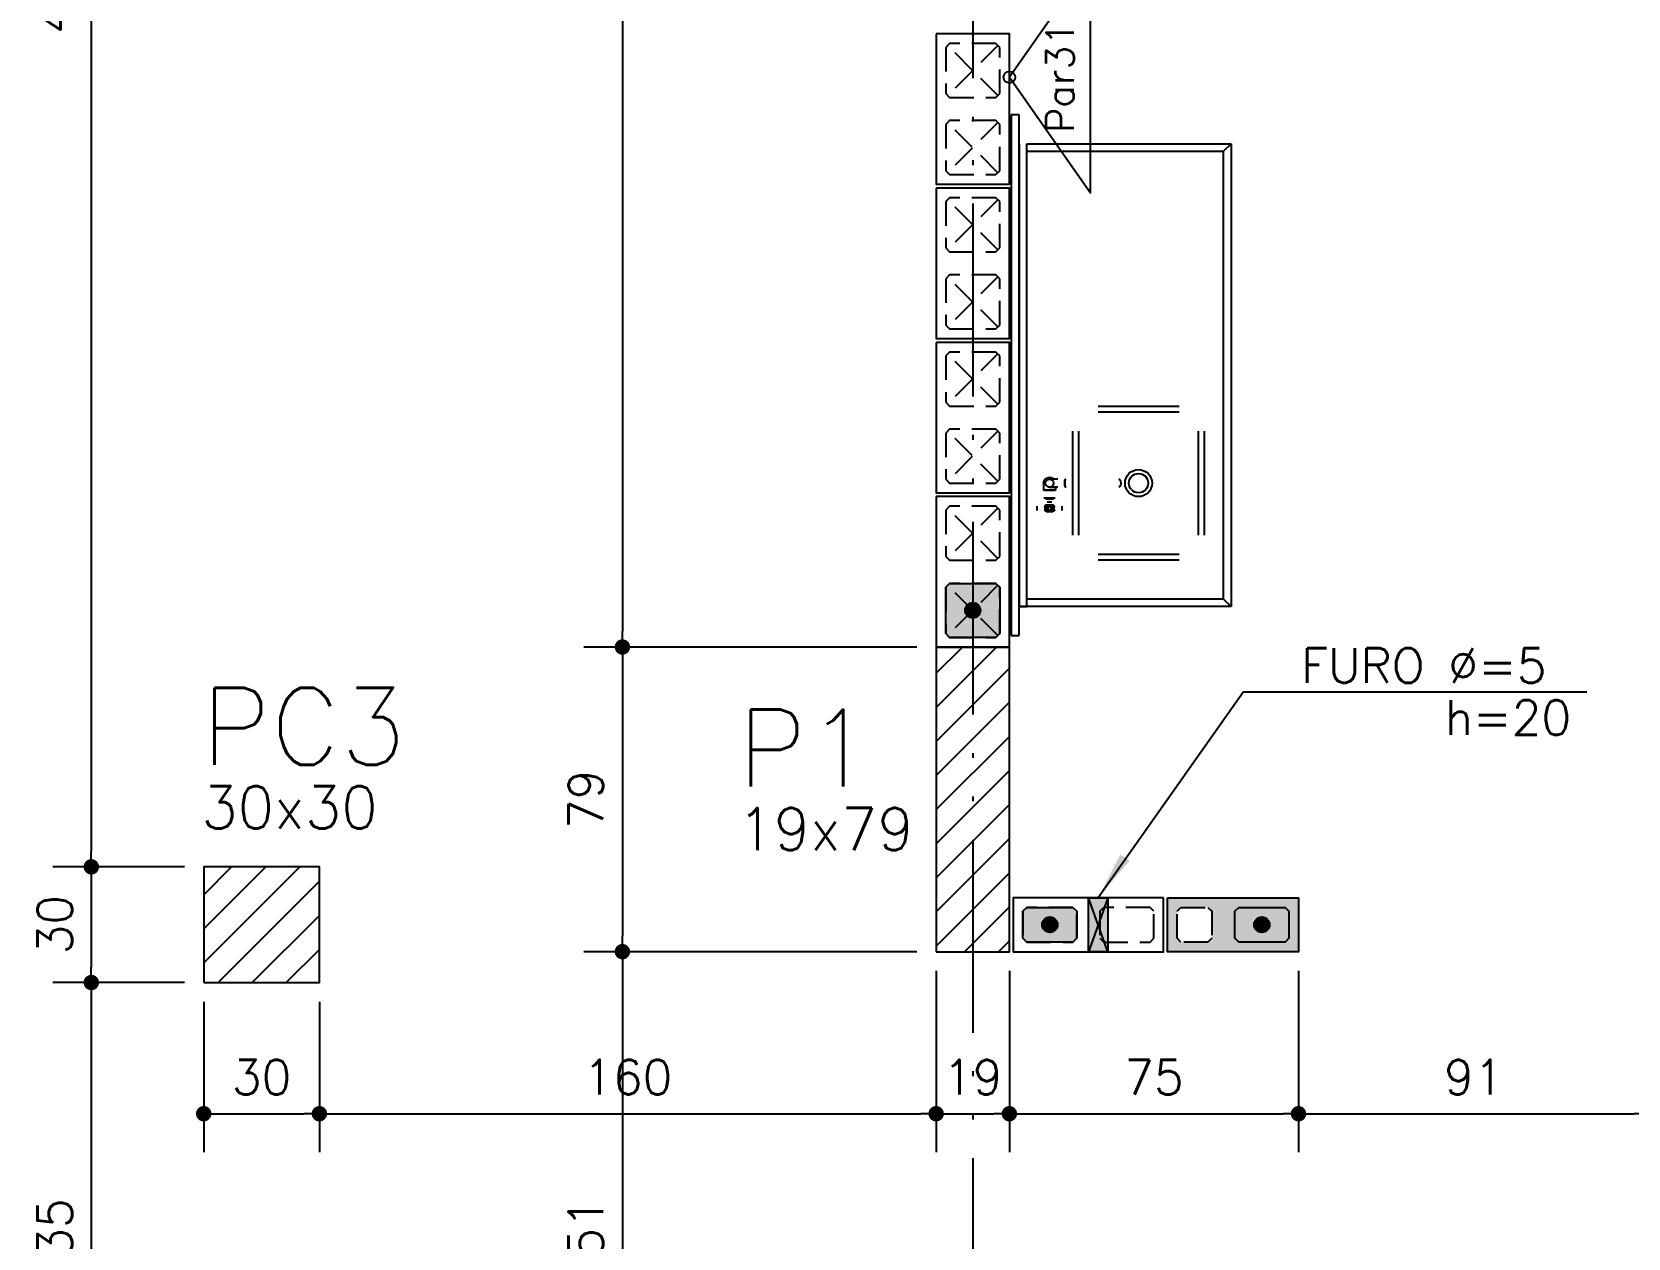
# Model space of a CAD drawing. Extents: x -14651 to 4582, y -13717 to -1290.
# Drawn here: x 620 to 1034, y -12587.9 to -12275.1 of the extents above; entities that cross this region are included whole.
import ezdxf
from ezdxf.enums import TextEntityAlignment as Align

# ---------------------------------------------------------------- set-up
doc = ezdxf.new("R2010")
doc.units = 0
doc.header["$LTSCALE"] = 25
doc.linetypes.add('DASHED2', pattern=[0.375, 0.25, -0.125])
doc.linetypes.add('ESTILO_TQS_0004', pattern=[3.3, 2, -0.4, 0.05, -0.4, 0.05, -0.4])
for name, color, linetype in [('203', 1, 'DASHED2'), ('213', 252, 'Continuous'), ('241', 2, 'Continuous'), ('247', 50, 'Continuous'), ('248', 100, 'Continuous'), ('Arranque', 14, 'Continuous'), ('COTA', 1, 'Continuous'), ('EIXOS', 1, 'ESTILO_TQS_0004'), ('FERRO', 5, 'Continuous'), ('H2', 252, 'Continuous'), ('H5', 1, 'Continuous'), ('Linha_fina', 1, 'Continuous'), ('P-D', 2, 'Continuous'), ('P-N', 5, 'Continuous'), ('Pena_2', 2, 'Continuous'), ('PIL-N', 4, 'Continuous'), ('PROJ', 252, 'Continuous'), ('T1', 2, 'Continuous'), ('VIGA', 3, 'Continuous')]:
    doc.layers.add(name, color=color, linetype=linetype)
doc.styles.add('COTA', font='romans.shx')
doc.styles.get("Standard").update_dxf_attribs({"font": 'romans.shx'})
doc.styles.add('Texto1', font='romans.shx', dxfattribs={"height": 9})
doc.dimstyles.new('forma', dxfattribs={"dimscale": 5, "dimtxt": 1.8, "dimasz": 0.8, "dimexe": 2, "dimexo": 1, "dimgap": 1, "dimtad": 1, "dimdec": 1, "dimzin": 9, "dimtxsty": 'COTA', "dimblk1": 'DOT', "dimblk2": 'DOT', "dimsah": 1, "dimcen": 0, "dimdle": 1, "dimclrd": 256, "dimclre": 256, "dimclrt": 2, "dimadec": 0, "dimazin": 0, "dimtfac": 1, "dimtdec": 0, "dimtmove": 0, "dimatfit": 3, "dimfxl": 1, "dimtolj": 1, "dimtzin": 0, "dimarcsym": 0})
pattern_1 = [(45, (199.517, -12044.5974), (-4.419417, 4.419417), [])]

# ---------------------------------------------------------------- blocks, each defined once
blk = doc.blocks.new('P4020')
blk.add_lwpolyline([(-19.5, -9.5), (19.5, -9.5), (19.5, 9.5), (-19.5, 9.5), (-19.5, -9.5)])
at = {"color": 1, "linetype": 'DASHED2'}
for points in [[(-17, -6), (-16, -7), (-4, -7), (-3, -6), (-3, 6), (-4, 7), (-16, 7), (-17, 6), (-17, -6)], [(3, -6), (4, -7), (16, -7), (17, -6), (17, 6), (16, 7), (4, 7), (3, 6), (3, -6)]]:
    blk.add_lwpolyline(points, dxfattribs=at)
at = {"layer": '203', "color": 253}
for p, q in [((-16.5, 6.5), (-3.5, -6.5)), ((-3.5, 6.5), (-16.5, -6.5)), ((16.5, 6.5), (3.5, -6.5)), ((3.5, 6.5), (16.5, -6.5))]:
    blk.add_line(p, q, dxfattribs=at)
blk = doc.blocks.new('P3515')
at = {"layer": '248'}
h = blk.add_hatch(color=100, dxfattribs=at)
h.paths.add_polyline_path([(17, 7), (-17, 7), (-17, -7), (17, -7)])
h.paths.add_polyline_path([(-5.5, -3.5), (-6.5, -4.5), (-13.5, -4.5), (-14.5, -3.5), (-14.5, 3.5), (-13.5, 4.5), (-6.5, 4.5), (-5.5, 3.5)], flags=16)
h.paths.add_polyline_path([(0.5, 3.5), (1.5, 4.5), (13.5, 4.5), (14.5, 3.5), (14.5, -3.5), (13.5, -4.5), (1.5, -4.5), (0.5, -3.5)], flags=16)
blk.add_lwpolyline([(-17, -7), (17, -7), (17, 7), (-17, 7), (-17, -7)])
at = {"color": 1, "linetype": 'DASHED2'}
for points in [[(-14.5, -3.5), (-13.5, -4.5), (-6.5, -4.5), (-5.5, -3.5), (-5.5, 3.5), (-6.5, 4.5), (-13.5, 4.5), (-14.5, 3.5), (-14.5, -3.5)], [(0.5, -3.5), (1.5, -4.5), (13.5, -4.5), (14.5, -3.5), (14.5, 3.5), (13.5, 4.5), (1.5, 4.5), (0.5, 3.5), (0.5, -3.5)]]:
    blk.add_lwpolyline(points, dxfattribs=at)
blk = doc.blocks.new('P4015', base_point=(5842102.11612, -8124149.02973))
blk.add_lwpolyline([(5842082.61612, -8124156.02973), (5842121.61612, -8124156.02973), (5842121.61612, -8124142.02973), (5842082.61612, -8124142.02973), (5842082.61612, -8124156.02973)])
at = {"color": 1, "linetype": 'DASHED2'}
for points in [[(5842085.11612, -8124152.52973), (5842086.11612, -8124153.52973), (5842098.11612, -8124153.52973), (5842099.11612, -8124152.52973), (5842099.11612, -8124145.52973), (5842098.11612, -8124144.52973), (5842086.11612, -8124144.52973), (5842085.11612, -8124145.52973), (5842085.11612, -8124152.52973)], [(5842105.11612, -8124152.52973), (5842106.11612, -8124153.52973), (5842118.11612, -8124153.52973), (5842119.11612, -8124152.52973), (5842119.11612, -8124145.52973), (5842118.11612, -8124144.52973), (5842106.11612, -8124144.52973), (5842105.11612, -8124145.52973), (5842105.11612, -8124152.52973)]]:
    blk.add_lwpolyline(points, dxfattribs=at)
blk = doc.blocks.new('GR-1409')
at = {"layer": '213'}
h = blk.add_hatch(color=256, dxfattribs=at)
h.paths.add_polyline_path([(-6, 4.5), (-7, 3.5), (-7, -3.5), (-6, -4.5), (6, -4.5), (7, -3.5), (7, 3.5), (6, 4.5)])
h.paths.add_polyline_path([(-2, 0, 1), (2, 0, 1)], flags=16)
at = {"layer": 'Arranque'}
blk.add_hatch(color=256, dxfattribs=at).paths.add_polyline_path([(-2, 0, 1), (2, 0, 1)])
at = {"layer": '213'}
blk.add_lwpolyline([(-7, 3.5), (-6, 4.5), (6, 4.5), (7, 3.5), (7, -3.5), (6, -4.5), (-6, -4.5), (-7, -3.5), (-7, 3.5)], dxfattribs=at)
at = {"layer": 'FERRO', "linetype": 'Continuous'}
blk.add_circle((0, 0), 2, dxfattribs=at)
blk = doc.blocks.new('_IDNPAR_2')
at = {"color": 3}
blk.add_lwpolyline([(1, -0.7), (0, 0), (-1, -0.7)], close=True, dxfattribs=at)
blk.add_circle((0, 0), 0.05, dxfattribs=at)
at = {"layer": '247', "color": 2, "style": 'COTA', "flags": 8}
blk.add_attdef('ID', text='', height=0.24, dxfattribs=at).set_placement((0, -0.438), align=Align.MIDDLE_CENTER)
blk = doc.blocks.new('_Dot')
at = {"color": 0, "linetype": 'ByBlock', "lineweight": -2}
blk.add_line((-0.5, 0), (-1, 0), dxfattribs=at)
at = {"color": 0, "linetype": 'ByBlock', "const_width": 0.5}
blk.add_lwpolyline([(-0.25, 0, 1), (0.25, 0, 1)], format="xyb", close=True, dxfattribs=at)
blk = doc.blocks.new('*D136')
at = {"layer": 'COTA', "lineweight": -2, "transparency": 16777216}
for p, q in [((854.52, -12518.6), (854.52, -12565.62)), ((873.52, -12518.6), (873.52, -12565.62)), ((858.52, -12555.62), (869.52, -12555.62))]:
    blk.add_line(p, q, dxfattribs=at)
at = {"layer": 'Defpoints', "color": 0, "transparency": 16777216}
for p in [(854.52, -12513.6), (873.52, -12513.6), (873.52, -12555.62)]:
    blk.add_point(p, dxfattribs=at)
at = {"layer": 'COTA', "lineweight": -2, "transparency": 16777216, "xscale": 4, "yscale": 4, "zscale": 4, "rotation": 180}
blk.add_blockref('_Dot', (854.52, -12555.62), dxfattribs=at)
at = {"layer": 'COTA', "lineweight": -2, "transparency": 16777216, "xscale": 4, "yscale": 4, "zscale": 4}
blk.add_blockref('_Dot', (873.52, -12555.62), dxfattribs=at)
at = {"layer": 'COTA', "color": 2, "transparency": 16777216, "insert": (864.02, -12546.12), "char_height": 9, "attachment_point": 5, "style": 'COTA'}
blk.add_mtext('\\A1;19 ', dxfattribs=at)
blk = doc.blocks.new('*D137')
at = {"layer": 'COTA', "lineweight": -2, "transparency": 16777216}
for p, q in [((873.52, -12518.6), (873.52, -12565.62)), ((948.52, -12518.6), (948.52, -12565.62)), ((877.52, -12555.62), (944.52, -12555.62))]:
    blk.add_line(p, q, dxfattribs=at)
at = {"layer": 'Defpoints', "color": 0, "transparency": 16777216}
for p in [(873.52, -12513.6), (948.52, -12513.6), (948.52, -12555.62)]:
    blk.add_point(p, dxfattribs=at)
at = {"layer": 'COTA', "lineweight": -2, "transparency": 16777216, "xscale": 4, "yscale": 4, "zscale": 4, "rotation": 180}
blk.add_blockref('_Dot', (873.52, -12555.62), dxfattribs=at)
at = {"layer": 'COTA', "lineweight": -2, "transparency": 16777216, "xscale": 4, "yscale": 4, "zscale": 4}
blk.add_blockref('_Dot', (948.52, -12555.62), dxfattribs=at)
at = {"layer": 'COTA', "color": 2, "transparency": 16777216, "insert": (911.02, -12546.12), "char_height": 9, "attachment_point": 5, "style": 'COTA'}
blk.add_mtext('\\A1;75 ', dxfattribs=at)
blk = doc.blocks.new('*D138')
at = {"layer": 'COTA', "lineweight": -2, "transparency": 16777216}
for p, q in [((948.52, -12518.6), (948.52, -12565.62)), ((1039.52, -12518.6), (1039.52, -12565.62)), ((952.52, -12555.62), (1035.52, -12555.62))]:
    blk.add_line(p, q, dxfattribs=at)
at = {"layer": 'Defpoints', "color": 0, "transparency": 16777216}
for p in [(948.52, -12513.6), (1039.52, -12513.6), (1039.52, -12555.62)]:
    blk.add_point(p, dxfattribs=at)
at = {"layer": 'COTA', "lineweight": -2, "transparency": 16777216, "xscale": 4, "yscale": 4, "zscale": 4, "rotation": 180}
blk.add_blockref('_Dot', (948.52, -12555.62), dxfattribs=at)
at = {"layer": 'COTA', "lineweight": -2, "transparency": 16777216, "xscale": 4, "yscale": 4, "zscale": 4}
blk.add_blockref('_Dot', (1039.52, -12555.62), dxfattribs=at)
at = {"layer": 'COTA', "color": 2, "transparency": 16777216, "insert": (994.02, -12546.12), "char_height": 9, "attachment_point": 5, "style": 'COTA'}
blk.add_mtext('\\A1;91 ', dxfattribs=at)
blk = doc.blocks.new('*D157')
at = {"layer": 'COTA', "lineweight": -2, "transparency": 16777216}
for p, q in [((854.52, -12518.6), (854.52, -12565.62)), ((694.52, -12526.6), (694.52, -12565.62)), ((698.52, -12555.62), (850.52, -12555.62))]:
    blk.add_line(p, q, dxfattribs=at)
at = {"layer": 'Defpoints', "color": 0, "transparency": 16777216}
for p in [(854.52, -12513.6), (694.52, -12521.6), (854.52, -12555.62)]:
    blk.add_point(p, dxfattribs=at)
at = {"layer": 'COTA', "lineweight": -2, "transparency": 16777216, "xscale": 4, "yscale": 4, "zscale": 4, "rotation": 180}
blk.add_blockref('_Dot', (694.52, -12555.62), dxfattribs=at)
at = {"layer": 'COTA', "lineweight": -2, "transparency": 16777216, "xscale": 4, "yscale": 4, "zscale": 4}
blk.add_blockref('_Dot', (854.52, -12555.62), dxfattribs=at)
at = {"layer": 'COTA', "color": 2, "transparency": 16777216, "insert": (774.52, -12546.12), "char_height": 9, "attachment_point": 5, "style": 'COTA'}
blk.add_mtext('\\A1;160 ', dxfattribs=at)
blk = doc.blocks.new('*D158')
at = {"layer": 'COTA', "lineweight": -2, "transparency": 16777216}
for p, q in [((664.52, -12526.6), (664.52, -12565.62)), ((694.52, -12526.6), (694.52, -12565.62)), ((668.52, -12555.62), (690.52, -12555.62))]:
    blk.add_line(p, q, dxfattribs=at)
at = {"layer": 'Defpoints', "color": 0, "transparency": 16777216}
for p in [(664.52, -12521.6), (694.52, -12521.6), (694.52, -12555.62)]:
    blk.add_point(p, dxfattribs=at)
at = {"layer": 'COTA', "lineweight": -2, "transparency": 16777216, "xscale": 4, "yscale": 4, "zscale": 4, "rotation": 180}
blk.add_blockref('_Dot', (664.52, -12555.62), dxfattribs=at)
at = {"layer": 'COTA', "lineweight": -2, "transparency": 16777216, "xscale": 4, "yscale": 4, "zscale": 4}
blk.add_blockref('_Dot', (694.52, -12555.62), dxfattribs=at)
at = {"layer": 'COTA', "color": 2, "transparency": 16777216, "insert": (679.52, -12546.12), "char_height": 9, "attachment_point": 5, "style": 'COTA'}
blk.add_mtext('\\A1;30 ', dxfattribs=at)
blk = doc.blocks.new('*D202')
at = {"layer": 'COTA', "lineweight": -2, "transparency": 16777216}
for p, q in [((659.52, -12036.6), (625.36, -12036.6)), ((635.36, -12040.6), (635.36, -12487.6)), ((659.52, -12491.6), (625.36, -12491.6))]:
    blk.add_line(p, q, dxfattribs=at)
at = {"layer": 'Defpoints', "color": 0, "transparency": 16777216}
for p in [(664.52, -12036.6), (635.36, -12491.6), (664.52, -12491.6)]:
    blk.add_point(p, dxfattribs=at)
at = {"layer": 'COTA', "lineweight": -2, "transparency": 16777216, "xscale": 4, "yscale": 4, "zscale": 4}
for p, rotation in [((635.36, -12036.6), 90), ((635.36, -12491.6), 270)]:
    blk.add_blockref('_Dot', p, dxfattribs=dict(at, rotation=rotation))
at = {"layer": 'COTA', "color": 2, "transparency": 16777216, "insert": (625.86, -12264.1), "char_height": 9, "attachment_point": 5, "rotation": 90, "style": 'COTA'}
blk.add_mtext('\\A1;455 ', dxfattribs=at)
blk = doc.blocks.new('*D203')
at = {"layer": 'COTA', "lineweight": -2, "transparency": 16777216}
for p, q in [((659.52, -12491.6), (625.36, -12491.6)), ((635.36, -12495.6), (635.36, -12517.6)), ((659.52, -12521.6), (625.36, -12521.6))]:
    blk.add_line(p, q, dxfattribs=at)
at = {"layer": 'Defpoints', "color": 0, "transparency": 16777216}
for p in [(664.52, -12491.6), (635.36, -12521.6), (664.52, -12521.6)]:
    blk.add_point(p, dxfattribs=at)
at = {"layer": 'COTA', "lineweight": -2, "transparency": 16777216, "xscale": 4, "yscale": 4, "zscale": 4}
for p, rotation in [((635.36, -12491.6), 90), ((635.36, -12521.6), 270)]:
    blk.add_blockref('_Dot', p, dxfattribs=dict(at, rotation=rotation))
at = {"layer": 'COTA', "color": 2, "transparency": 16777216, "insert": (625.86, -12506.6), "char_height": 9, "attachment_point": 5, "rotation": 90, "style": 'COTA'}
blk.add_mtext('\\A1;30 ', dxfattribs=at)
blk = doc.blocks.new('*D204')
at = {"layer": 'COTA', "lineweight": -2, "transparency": 16777216}
for p, q in [((659.52, -12521.6), (625.36, -12521.6)), ((635.36, -12525.6), (635.36, -12652.6)), ((659.52, -12656.6), (625.36, -12656.6))]:
    blk.add_line(p, q, dxfattribs=at)
at = {"layer": 'Defpoints', "color": 0, "transparency": 16777216}
for p in [(664.52, -12521.6), (635.36, -12656.6), (664.52, -12656.6)]:
    blk.add_point(p, dxfattribs=at)
at = {"layer": 'COTA', "lineweight": -2, "transparency": 16777216, "xscale": 4, "yscale": 4, "zscale": 4}
for p, rotation in [((635.36, -12521.6), 90), ((635.36, -12656.6), 270)]:
    blk.add_blockref('_Dot', p, dxfattribs=dict(at, rotation=rotation))
at = {"layer": 'COTA', "color": 2, "transparency": 16777216, "insert": (625.86, -12589.1), "char_height": 9, "attachment_point": 5, "rotation": 90, "style": 'COTA'}
blk.add_mtext('\\A1;135 ', dxfattribs=at)
blk = doc.blocks.new('*D207')
at = {"layer": 'COTA', "lineweight": -2, "transparency": 16777216}
for p, q in [((838.52, -12035.6), (763.13, -12035.6)), ((773.13, -12039.6), (773.13, -12430.6)), ((849.52, -12434.6), (763.13, -12434.6))]:
    blk.add_line(p, q, dxfattribs=at)
at = {"layer": 'Defpoints', "color": 0, "transparency": 16777216}
for p in [(843.52, -12035.6), (773.13, -12434.6), (854.52, -12434.6)]:
    blk.add_point(p, dxfattribs=at)
at = {"layer": 'COTA', "lineweight": -2, "transparency": 16777216, "xscale": 4, "yscale": 4, "zscale": 4}
for p, rotation in [((773.13, -12035.6), 90), ((773.13, -12434.6), 270)]:
    blk.add_blockref('_Dot', p, dxfattribs=dict(at, rotation=rotation))
at = {"layer": 'COTA', "color": 2, "transparency": 16777216, "insert": (763.63, -12235.1), "char_height": 9, "attachment_point": 5, "rotation": 90, "style": 'COTA'}
blk.add_mtext('\\A1;399 ', dxfattribs=at)
blk = doc.blocks.new('*D208')
at = {"layer": 'COTA', "lineweight": -2, "transparency": 16777216}
for p, q in [((849.52, -12434.6), (763.13, -12434.6)), ((773.13, -12438.6), (773.13, -12509.6)), ((849.52, -12513.6), (763.13, -12513.6))]:
    blk.add_line(p, q, dxfattribs=at)
at = {"layer": 'Defpoints', "color": 0, "transparency": 16777216}
for p in [(854.52, -12434.6), (773.13, -12513.6), (854.52, -12513.6)]:
    blk.add_point(p, dxfattribs=at)
at = {"layer": 'COTA', "lineweight": -2, "transparency": 16777216, "xscale": 4, "yscale": 4, "zscale": 4}
for p, rotation in [((773.13, -12434.6), 90), ((773.13, -12513.6), 270)]:
    blk.add_blockref('_Dot', p, dxfattribs=dict(at, rotation=rotation))
at = {"layer": 'COTA', "color": 2, "transparency": 16777216, "insert": (763.63, -12474.1), "char_height": 9, "attachment_point": 5, "rotation": 90, "style": 'COTA'}
blk.add_mtext('\\A1;79 ', dxfattribs=at)
blk = doc.blocks.new('*D209')
at = {"layer": 'COTA', "lineweight": -2, "transparency": 16777216}
for p, q in [((849.52, -12513.6), (763.13, -12513.6)), ((773.13, -12517.6), (773.13, -12660.6)), ((849.52, -12664.6), (763.13, -12664.6))]:
    blk.add_line(p, q, dxfattribs=at)
at = {"layer": 'Defpoints', "color": 0, "transparency": 16777216}
for p in [(854.52, -12513.6), (773.13, -12664.6), (854.52, -12664.6)]:
    blk.add_point(p, dxfattribs=at)
at = {"layer": 'COTA', "lineweight": -2, "transparency": 16777216, "xscale": 4, "yscale": 4, "zscale": 4}
for p, rotation in [((773.13, -12513.6), 90), ((773.13, -12664.6), 270)]:
    blk.add_blockref('_Dot', p, dxfattribs=dict(at, rotation=rotation))
at = {"layer": 'COTA', "color": 2, "transparency": 16777216, "insert": (763.63, -12589.1), "char_height": 9, "attachment_point": 5, "rotation": 90, "style": 'COTA'}
blk.add_mtext('\\A1;151 ', dxfattribs=at)
blk = doc.blocks.new('*D244')
at = {"layer": 'COTA', "lineweight": -2, "transparency": 16777216}
for p, q in [((1027.84, -12028.6), (1104.47, -12028.6)), ((1094.47, -12032.6), (1094.47, -12495.6)), ((1044.52, -12499.6), (1104.47, -12499.6))]:
    blk.add_line(p, q, dxfattribs=at)
at = {"layer": 'Defpoints', "color": 0, "transparency": 16777216}
for p in [(1022.84, -12028.6), (1039.52, -12499.6), (1094.47, -12499.6)]:
    blk.add_point(p, dxfattribs=at)
at = {"layer": 'COTA', "lineweight": -2, "transparency": 16777216, "xscale": 4, "yscale": 4, "zscale": 4}
for p, rotation in [((1094.47, -12028.6), 90), ((1094.47, -12499.6), 270)]:
    blk.add_blockref('_Dot', p, dxfattribs=dict(at, rotation=rotation))
at = {"layer": 'COTA', "color": 2, "transparency": 16777216, "insert": (1084.97, -12264.1), "char_height": 9, "attachment_point": 5, "rotation": 90, "style": 'COTA'}
blk.add_mtext('\\A1;471 ', dxfattribs=at)
blk = doc.blocks.new('layout-inferior 2')
at = {"layer": 'PROJ'}
for p, q in [((26622.08, -12296.6), (26620.08, -12296.6)), ((26620.08, -12296.6), (26620.08, -12431.6)), ((26622.08, -12431.6), (26622.08, -12296.6)), ((26622.08, -12424.1), (26622.08, -12304.1)), ((26622.08, -12304.1), (26622.08, -12424.1)), ((26624.08, -12424.1), (26624.08, -12304.1)), ((26624.08, -12306.1), (26624.08, -12304.1)), ((26624.08, -12304.1), (26677.08, -12304.1)), ((26677.08, -12304.1), (26675.08, -12306.1)), ((26677.08, -12304.1), (26677.08, -12424.1)), ((26675.08, -12306.1), (26624.08, -12306.1)), ((26675.08, -12306.1), (26675.08, -12422.1)), ((26642.58, -12372.1), (26663.58, -12372.1)), ((26642.58, -12373.6), (26663.58, -12373.6)), ((26636.08, -12405.6), (26636.08, -12378.6)), ((26637.58, -12405.6), (26637.58, -12378.6)), ((26668.58, -12378.6), (26668.58, -12405.6)), ((26670.08, -12378.6), (26670.08, -12405.6)), ((26628.5, -12393.95), (26628.5, -12392.15)), ((26628.51, -12392.15), (26628.51, -12392.15)), ((26630.04, -12391.05), (26630.01, -12391.05)), ((26630.08, -12391.05), (26630.04, -12391.05)), ((26631.51, -12393.95), (26628.5, -12393.95)), ((26631.49, -12395.96), (26628.53, -12395.96)), ((26628.81, -12394.05), (26628.81, -12393.95)), ((26629.01, -12396.16), (26631.01, -12396.16)), ((26630.01, -12393.15), (26630.03, -12393.15)), ((26630.03, -12393.15), (26630.08, -12393.15)), ((26631.21, -12393.95), (26631.21, -12394.05)), ((26631.51, -12393.15), (26631.51, -12393.95)), ((26626.8, -12399.2), (26626.8, -12398.09)), ((26631.19, -12399.35), (26628.83, -12399.35)), ((26628.85, -12398.04), (26629.78, -12398.04)), ((26630.86, -12399.55), (26629.16, -12399.55)), ((26630.24, -12398.04), (26631.16, -12398.04)), ((26633.21, -12398.09), (26633.21, -12399.2)), ((26663.58, -12410.6), (26642.58, -12410.6)), ((26663.58, -12412.1), (26642.58, -12412.1)), ((26677.08, -12424.1), (26622.08, -12424.1)), ((26622.08, -12424.1), (26624.08, -12424.1)), ((26624.08, -12422.1), (26675.08, -12422.1)), ((26675.08, -12422.1), (26677.08, -12424.1)), ((26620.08, -12431.6), (26622.08, -12431.6))]:
    blk.add_line(p, q, dxfattribs=at)
for points in [[(26628.81, -12394.05), (26628.81, -12393.95), (26628.5, -12393.95), (26628.5, -12392.13), (26628.51, -12392.15), (26628.51, -12392.15), (26628.51, -12391.98), (26628.55, -12391.74), (26628.63, -12391.51), (26628.74, -12391.29), (26628.89, -12391.1), (26629.07, -12390.93), (26629.22, -12390.82), (26629.44, -12390.71), (26629.67, -12390.64), (26629.91, -12390.6), (26630.01, -12390.6), (26630.25, -12390.62), (26630.49, -12390.68), (26630.71, -12390.77), (26630.8, -12390.82), (26630.99, -12390.97), (26631.08, -12391.05), (26630.06, -12391.05), (26630.05, -12391.05, -0.956818), (26630.06, -12393.15), (26630.07, -12393.15, -0.005512), (26630.05, -12393.15), (26630.08, -12393.15), (26631.51, -12393.15), (26631.51, -12393.95), (26631.21, -12393.95), (26631.21, -12394.05)], [(26628.83, -12398.01, 0.023181), (26628.85, -12398.04), (26629.78, -12398.04), (26629.83, -12398.03), (26629.9, -12398.02), (26630, -12398.01), (26630.09, -12398.01), (26630.17, -12398.03), (26630.24, -12398.04), (26631.16, -12398.04, 0.022959), (26631.18, -12398.01, 0.366689), (26630.99, -12397.84), (26630.62, -12397.84), (26629.4, -12397.84), (26629.03, -12397.84, 0.366483)], [(26629.41, -12398.72), (26629.41, -12398.63), (26629.41, -12398.55), (26629.43, -12398.48), (26629.44, -12398.43), (26629.46, -12398.37), (26629.49, -12398.32), (26629.51, -12398.27), (26629.55, -12398.23), (26629.58, -12398.19), (26629.63, -12398.14), (26629.7, -12398.09), (26629.74, -12398.06), (26629.78, -12398.04), (26629.79, -12398.08), (26629.8, -12398.13, -0.192103), (26630.21, -12398.13), (26630.22, -12398.09), (26630.24, -12398.04), (26630.29, -12398.07), (26630.33, -12398.1), (26630.37, -12398.13), (26630.41, -12398.16), (26630.45, -12398.2), (26630.49, -12398.26), (26630.54, -12398.34), (26630.58, -12398.43), (26630.59, -12398.5), (26630.6, -12398.55), (26630.61, -12398.6), (26630.61, -12398.65), (26630.61, -12398.72), (26630.59, -12398.8), (26630.57, -12398.87), (26630.55, -12398.92), (26630.53, -12398.97), (26630.5, -12399.02), (26630.47, -12399.06), (26630.42, -12399.12), (26630.35, -12399.18), (26630.27, -12399.23), (26630.18, -12399.27), (26630.1, -12399.29), (26630.04, -12399.3), (26629.98, -12399.3), (26629.92, -12399.29), (26629.87, -12399.28), (26629.81, -12399.26), (26629.75, -12399.23), (26629.68, -12399.19), (26629.64, -12399.16), (26629.6, -12399.13), (26629.57, -12399.09), (26629.54, -12399.05), (26629.5, -12398.99), (26629.46, -12398.9), (26629.43, -12398.81)], [(26630.23, -12398.14), (26630.23, -12398.14, -0.017847), (26630.26, -12398.16), (26630.25, -12398.15, -0.017789), (26630.29, -12398.17), (26630.28, -12398.17, -0.021587), (26630.32, -12398.19), (26630.31, -12398.19, -0.027178), (26630.36, -12398.22), (26630.35, -12398.21, -0.016694), (26630.38, -12398.24), (26630.38, -12398.24, -0.029524), (26630.42, -12398.28), (26630.42, -12398.28, -0.024437), (26630.45, -12398.32), (26630.44, -12398.31, -0.02481), (26630.48, -12398.35), (26630.47, -12398.34, -0.023752), (26630.5, -12398.39), (26630.49, -12398.38, -0.022023), (26630.51, -12398.42), (26630.51, -12398.42, -0.022441), (26630.53, -12398.46), (26630.52, -12398.45, -0.022868), (26630.54, -12398.5), (26630.54, -12398.49, -0.020181), (26630.55, -12398.53), (26630.55, -12398.53, -0.015814), (26630.55, -12398.56), (26630.55, -12398.55, -0.015915), (26630.56, -12398.59), (26630.56, -12398.58, -0.025741), (26630.56, -12398.64), (26630.56, -12398.63, -0.018498), (26630.56, -12398.68), (26630.56, -12398.67, -0.017313), (26630.56, -12398.71), (26630.56, -12398.7, -0.018157), (26630.55, -12398.74), (26630.55, -12398.73, -0.018149), (26630.55, -12398.77), (26630.55, -12398.76, -0.018439), (26630.54, -12398.8), (26630.54, -12398.79, -0.018647), (26630.53, -12398.83), (26630.53, -12398.82, -0.018581), (26630.51, -12398.86), (26630.52, -12398.85, -0.021766), (26630.5, -12398.9), (26630.5, -12398.89, -0.026407), (26630.47, -12398.94), (26630.48, -12398.93, -0.026609), (26630.45, -12398.98), (26630.46, -12398.97, -0.026914), (26630.42, -12399.01), (26630.43, -12399, -0.025672), (26630.39, -12399.05), (26630.39, -12399.04, -0.023779), (26630.36, -12399.07), (26630.36, -12399.07, -0.024124), (26630.32, -12399.1), (26630.33, -12399.09, -0.024539), (26630.28, -12399.12), (26630.29, -12399.12, -0.024082), (26630.25, -12399.14), (26630.26, -12399.14, -0.023177), (26630.21, -12399.16), (26630.22, -12399.15, -0.023669), (26630.17, -12399.17), (26630.18, -12399.17, -0.024126), (26630.13, -12399.18), (26630.14, -12399.18, -0.020906), (26630.09, -12399.19), (26630.1, -12399.19, -0.015716), (26630.07, -12399.19), (26630.07, -12399.19, -0.01579), (26630.04, -12399.19), (26630.05, -12399.19, -0.016075), (26630.01, -12399.2), (26630.02, -12399.2, -0.016281), (26629.98, -12399.2), (26629.99, -12399.2, -0.016316), (26629.95, -12399.19), (26629.96, -12399.19, -0.01533), (26629.93, -12399.19), (26629.93, -12399.19, -0.013711), (26629.9, -12399.19), (26629.91, -12399.19, -0.013749), (26629.88, -12399.18), (26629.89, -12399.18, -0.013768), (26629.86, -12399.17), (26629.86, -12399.18, -0.015624), (26629.83, -12399.17), (26629.84, -12399.17, -0.018303), (26629.8, -12399.15), (26629.81, -12399.16, -0.018249), (26629.77, -12399.14), (26629.78, -12399.15, -0.018455), (26629.74, -12399.13), (26629.75, -12399.13, -0.018647), (26629.71, -12399.11), (26629.72, -12399.11, -0.018591), (26629.69, -12399.09), (26629.69, -12399.1, -0.021186), (26629.66, -12399.07), (26629.66, -12399.08, -0.025016), (26629.62, -12399.04), (26629.63, -12399.05, -0.025258), (26629.59, -12399.01), (26629.6, -12399.01, -0.025603), (26629.56, -12398.97), (26629.57, -12398.98, -0.024312), (26629.54, -12398.94), (26629.55, -12398.94, -0.022281), (26629.52, -12398.9), (26629.53, -12398.91, -0.022662), (26629.5, -12398.87), (26629.51, -12398.88, -0.023081), (26629.49, -12398.83), (26629.49, -12398.84, -0.023127), (26629.48, -12398.79), (26629.48, -12398.8, -0.022918), (26629.47, -12398.75), (26629.47, -12398.76, -0.020264), (26629.46, -12398.72), (26629.46, -12398.72, -0.015918), (26629.46, -12398.69), (26629.46, -12398.7, -0.015999), (26629.46, -12398.66), (26629.46, -12398.67, -0.556946)], [(26629.56, -12398.64, -1), (26630.46, -12398.64, -1)]]:
    blk.add_lwpolyline(points, format="xyb", close=True, dxfattribs=at)
for points in [[(26632.17, -12393.15), (26630.08, -12393.15), (26630, -12393.15), (26629.93, -12393.15), (26629.87, -12393.14), (26629.82, -12393.13), (26629.8, -12393.13), (26629.78, -12393.12), (26629.76, -12393.12), (26629.74, -12393.11), (26629.73, -12393.11), (26629.71, -12393.11), (26629.7, -12393.1), (26629.68, -12393.1), (26629.66, -12393.09), (26629.64, -12393.08), (26629.63, -12393.08), (26629.61, -12393.07), (26629.59, -12393.06), (26629.57, -12393.06), (26629.55, -12393.04), (26629.51, -12393.03), (26629.48, -12393.01), (26629.45, -12392.99), (26629.42, -12392.97), (26629.36, -12392.92), (26629.31, -12392.88), (26629.26, -12392.83), (26629.21, -12392.78), (26629.16, -12392.72), (26629.12, -12392.66), (26629.08, -12392.59), (26629.05, -12392.52), (26629.02, -12392.45), (26629, -12392.38), (26628.98, -12392.3), (26628.97, -12392.23), (26628.96, -12392.15), (26628.96, -12392.08), (26628.97, -12392), (26628.98, -12391.92), (26628.99, -12391.85), (26629.02, -12391.77), (26629.04, -12391.7), (26629.07, -12391.63), (26629.11, -12391.57), (26629.15, -12391.5), (26629.19, -12391.44), (26629.24, -12391.39), (26629.28, -12391.35), (26629.32, -12391.31), (26629.34, -12391.3), (26629.36, -12391.28), (26629.37, -12391.27), (26629.39, -12391.26), (26629.41, -12391.24), (26629.43, -12391.23), (26629.45, -12391.21), (26629.48, -12391.2), (26629.5, -12391.19), (26629.53, -12391.17), (26629.56, -12391.16), (26629.6, -12391.14), (26629.68, -12391.11), (26629.77, -12391.09), (26629.87, -12391.07), (26629.97, -12391.06), (26630.08, -12391.05)], [(26632.17, -12391.05), (26630.04, -12391.05)], [(26647.99, -12393.09), (26648.13, -12393.01), (26648.26, -12392.91), (26648.37, -12392.78), (26648.47, -12392.63), (26648.53, -12392.46), (26648.57, -12392.28), (26648.59, -12392.1), (26648.57, -12391.92), (26648.53, -12391.74), (26648.47, -12391.58), (26648.37, -12391.43), (26648.26, -12391.3), (26648.13, -12391.19), (26647.99, -12391.11), (26647.98, -12391.11)], [(26631.42, -12394.05), (26628.6, -12394.05)], [(26631.11, -12396.06), (26628.91, -12396.06)], [(26630.62, -12397.07), (26629.4, -12397.07)], [(26629.16, -12399.45), (26630.86, -12399.45)], [(26629.4, -12397.84), (26630.62, -12397.84)]]:
    blk.add_lwpolyline(points, dxfattribs=at)
for points in [[(26634.08, -12393.06), (26634.05, -12393), (26634.02, -12392.92), (26634, -12392.85), (26633.99, -12392.79), (26633.98, -12392.73), (26633.97, -12392.67), (26633.96, -12392.6), (26633.95, -12392.52), (26633.94, -12392.44), (26633.94, -12392.36), (26633.93, -12392.28), (26633.93, -12392.19), (26633.93, -12392.1), (26633.93, -12392.01), (26633.93, -12391.93), (26633.94, -12391.84), (26633.94, -12391.76), (26633.95, -12391.68), (26633.96, -12391.61), (26633.97, -12391.54), (26633.98, -12391.47), (26633.99, -12391.41), (26634, -12391.36), (26634.02, -12391.28), (26634.05, -12391.2), (26634.08, -12391.14), (26634.11, -12391.1), (26634.14, -12391.06), (26634.16, -12391.06), (26634.15, -12391.07), (26634.13, -12391.08), (26634.11, -12391.09), (26634.1, -12391.11), (26634.09, -12391.13), (26634.07, -12391.16), (26634.06, -12391.19), (26634.05, -12391.22), (26634.03, -12391.26), (26634.02, -12391.31), (26634, -12391.36), (26633.99, -12391.41), (26633.98, -12391.47), (26633.97, -12391.54), (26633.96, -12391.61), (26633.95, -12391.68), (26633.94, -12391.76), (26633.94, -12391.84), (26633.93, -12391.93), (26633.93, -12392.01), (26633.93, -12392.1), (26633.93, -12392.19), (26633.93, -12392.28), (26633.94, -12392.36), (26633.94, -12392.44), (26633.95, -12392.52), (26633.96, -12392.6), (26633.97, -12392.67), (26633.98, -12392.73), (26633.99, -12392.79), (26634, -12392.85), (26634.02, -12392.9), (26634.03, -12392.94), (26634.05, -12392.98), (26634.06, -12393.02), (26634.07, -12393.05), (26634.09, -12393.07), (26634.1, -12393.09), (26634.11, -12393.11), (26634.13, -12393.13), (26634.16, -12393.15), (26634.17, -12393.15), (26634.14, -12393.14), (26634.11, -12393.1)], [(26628.76, -12399.15), (26628.77, -12399.13), (26628.78, -12399.11), (26628.79, -12399.09), (26628.81, -12399.06), (26628.82, -12399.03), (26628.83, -12399), (26628.85, -12398.96), (26628.86, -12398.92), (26628.87, -12398.89), (26628.88, -12398.86), (26628.89, -12398.83), (26628.89, -12398.81), (26628.9, -12398.78), (26628.9, -12398.75), (26628.9, -12398.73), (26628.91, -12398.7), (26628.91, -12398.67), (26628.91, -12398.64), (26628.91, -12398.62), (26628.91, -12398.59), (26628.9, -12398.56), (26628.9, -12398.52), (26628.89, -12398.48), (26628.88, -12398.44), (26628.87, -12398.4), (26628.86, -12398.37), (26628.85, -12398.34), (26628.84, -12398.3), (26628.82, -12398.27), (26628.81, -12398.24), (26628.79, -12398.21), (26628.78, -12398.19), (26628.77, -12398.17), (26628.76, -12398.15), (26628.76, -12398.14), (26628.76, -12398.13), (26628.78, -12398.13), (26628.8, -12398.12), (26628.81, -12398.11), (26628.83, -12398.1), (26628.84, -12398.09), (26628.84, -12398.07), (26628.85, -12398.06), (26628.85, -12398.04), (26628.87, -12398.09), (26628.9, -12398.15), (26628.92, -12398.22), (26628.95, -12398.3), (26628.97, -12398.39), (26628.98, -12398.48), (26628.99, -12398.57), (26629, -12398.66), (26628.99, -12398.74), (26628.98, -12398.81), (26628.98, -12398.86), (26628.96, -12398.92), (26628.95, -12398.97), (26628.94, -12399.02), (26628.92, -12399.08), (26628.89, -12399.15), (26628.87, -12399.21), (26628.85, -12399.26), (26628.84, -12399.27), (26628.85, -12399.26), (26628.86, -12399.24), (26628.86, -12399.22), (26628.87, -12399.2), (26628.89, -12399.17), (26628.9, -12399.13), (26628.91, -12399.1), (26628.93, -12399.06), (26628.94, -12399.02), (26628.95, -12398.97), (26628.96, -12398.92), (26628.98, -12398.86), (26628.98, -12398.83), (26628.99, -12398.79), (26628.99, -12398.76), (26628.99, -12398.72), (26628.99, -12398.68), (26628.99, -12398.64), (26628.99, -12398.6), (26628.99, -12398.55), (26628.99, -12398.5), (26628.98, -12398.45), (26628.97, -12398.41), (26628.96, -12398.36), (26628.95, -12398.32), (26628.94, -12398.28), (26628.93, -12398.24), (26628.92, -12398.2), (26628.9, -12398.16), (26628.89, -12398.13), (26628.88, -12398.1), (26628.87, -12398.08), (26628.86, -12398.06), (26628.85, -12398.05), (26628.84, -12398.09), (26628.8, -12398.13), (26628.76, -12398.14), (26628.78, -12398.18), (26628.8, -12398.22), (26628.83, -12398.28), (26628.86, -12398.35), (26628.88, -12398.42), (26628.9, -12398.5), (26628.91, -12398.57), (26628.91, -12398.63), (26628.91, -12398.69), (26628.9, -12398.74), (26628.89, -12398.81), (26628.88, -12398.87), (26628.86, -12398.94), (26628.83, -12399.01), (26628.8, -12399.07), (26628.77, -12399.13)], [(26631.03, -12398.81), (26631.02, -12398.74), (26631.02, -12398.69), (26631.02, -12398.64), (26631.02, -12398.57), (26631.03, -12398.49), (26631.04, -12398.42), (26631.05, -12398.37), (26631.06, -12398.32), (26631.08, -12398.25), (26631.11, -12398.17), (26631.13, -12398.11), (26631.16, -12398.05), (26631.17, -12398.07), (26631.16, -12398.04), (26631.16, -12398.06), (26631.15, -12398.07), (26631.14, -12398.09), (26631.13, -12398.12), (26631.12, -12398.15), (26631.1, -12398.19), (26631.09, -12398.23), (26631.08, -12398.27), (26631.06, -12398.32), (26631.05, -12398.37), (26631.04, -12398.42), (26631.03, -12398.48), (26631.03, -12398.51), (26631.02, -12398.55), (26631.02, -12398.59), (26631.02, -12398.64), (26631.02, -12398.69), (26631.02, -12398.74), (26631.03, -12398.79), (26631.04, -12398.84), (26631.04, -12398.88), (26631.05, -12398.92), (26631.06, -12398.97), (26631.08, -12399.01), (26631.09, -12399.05), (26631.1, -12399.09), (26631.11, -12399.13), (26631.13, -12399.16), (26631.14, -12399.19), (26631.15, -12399.21), (26631.16, -12399.23), (26631.17, -12399.26), (26631.18, -12399.28), (26631.16, -12399.25), (26631.14, -12399.2), (26631.12, -12399.14), (26631.09, -12399.07), (26631.07, -12398.99), (26631.05, -12398.9)], [(26631.24, -12398.18), (26631.22, -12398.2), (26631.21, -12398.23), (26631.2, -12398.26), (26631.18, -12398.29), (26631.17, -12398.33), (26631.15, -12398.37), (26631.14, -12398.41), (26631.13, -12398.44), (26631.13, -12398.47), (26631.12, -12398.51), (26631.11, -12398.54), (26631.11, -12398.57), (26631.11, -12398.6), (26631.11, -12398.63), (26631.11, -12398.66), (26631.11, -12398.69), (26631.11, -12398.71), (26631.11, -12398.74), (26631.12, -12398.77), (26631.12, -12398.81), (26631.13, -12398.85), (26631.14, -12398.88), (26631.15, -12398.92), (26631.17, -12398.95), (26631.18, -12398.99), (26631.19, -12399.02), (26631.21, -12399.05), (26631.21, -12399.05), (26631.22, -12399.08), (26631.24, -12399.11), (26631.25, -12399.13), (26631.25, -12399.14), (26631.27, -12399.17), (26631.28, -12399.18), (26631.26, -12399.16), (26631.24, -12399.12), (26631.21, -12399.07), (26631.19, -12399), (26631.16, -12398.94), (26631.14, -12398.86), (26631.12, -12398.79), (26631.11, -12398.73), (26631.11, -12398.67), (26631.11, -12398.61), (26631.11, -12398.55), (26631.12, -12398.49), (26631.14, -12398.43), (26631.16, -12398.35), (26631.19, -12398.28), (26631.22, -12398.22), (26631.24, -12398.17), (26631.26, -12398.15), (26631.25, -12398.16)]]:
    blk.add_lwpolyline(points, close=True, dxfattribs=at)
for centre, radius in [((26653.08, -12392.1), 3.5), ((26653.08, -12392.1), 2.5), ((26630.01, -12398.64), 0.551), ((26630.01, -12398.64), 0.451)]:
    blk.add_circle(centre, radius, dxfattribs=at)
blk = doc.blocks.new('ss')
at = {"layer": 'Linha_fina'}
blk.add_solid([(0, 0), (-2.501, -0.287), (-2.499, 0.296)], dxfattribs=at)
blk = doc.blocks.new('furos-inferior2')
at = {"layer": 'H2'}
for points in [[(899.04, -12499.61), (894.04, -12499.61), (896.53, -12506.62)], [(896.53, -12506.62), (894.04, -12499.61), (894.04, -12513.61)], [(899.04, -12499.61), (896.53, -12506.62), (899.04, -12513.65)], [(899.04, -12513.65), (896.53, -12506.62), (894.04, -12513.61), (894.04, -12513.65)]]:
    blk.add_hatch(color=256, dxfattribs=at).paths.add_polyline_path(points)
at = {"layer": 'Linha_fina'}
for q in [(896.54, -12499.61), (1023.34, -12446.2)]:
    blk.add_line((934.21, -12446.2), q, dxfattribs=at)
at = {"layer": 'Pena_2', "ltscale": 0.5}
blk.add_lwpolyline([(894.04, -12499.61), (899.04, -12499.61), (899.04, -12513.65), (894.04, -12513.65)], close=True, dxfattribs=at)
at = {"layer": 'VIGA', "ltscale": 0.5}
for p, q in [((899.04, -12499.61), (894.04, -12513.61)), ((899.04, -12513.65), (894.04, -12499.61))]:
    blk.add_line(p, q, dxfattribs=at)
at = {"layer": 'COTA', "xscale": 4.999999999999998, "yscale": 4.999999999999998, "zscale": 4.999999999999998, "rotation": 236.3440974744763}
blk.add_blockref('ss', (896.54, -12499.61), dxfattribs=at)
at = {"layer": 'T1', "style": 'Texto1'}
for s, p in [('FURO Ø=5', (949.21, -12443.92)), ('h=20', (986.47, -12457.41))]:
    blk.add_text(s, height=9, dxfattribs=at).set_placement(p)
blk = doc.blocks.new('GR-1414')
at = {"layer": '213'}
h = blk.add_hatch(color=256, dxfattribs=at)
h.paths.add_polyline_path([(6, -7), (7, -6), (7, 6), (6, 7), (-6, 7), (-7, 6), (-7, -6), (-6, -7)])
h.paths.add_polyline_path([(2, 0, 1), (-2, 0, 1)], flags=16)
at = {"layer": 'Arranque'}
blk.add_hatch(color=256, dxfattribs=at).paths.add_polyline_path([(2, 0, 1), (-2, 0, 1)])
at = {"layer": '213'}
for p, q in [((-7, 6), (-6, 7)), ((-7, -6), (-7, 6)), ((-6, 7), (6, 7)), ((6, 7), (7, 6)), ((7, 6), (7, -6)), ((-6, -7), (-7, -6)), ((6, -7), (-6, -7)), ((7, -6), (6, -7))]:
    blk.add_line(p, q, dxfattribs=at)
at = {"layer": 'FERRO', "linetype": 'Continuous'}
blk.add_circle((0, 0), 2, dxfattribs=at)

msp = doc.modelspace()

# ---------------------------------------------------------------- hatches: boundary and pattern name
at = {"layer": 'H5'}
h = msp.add_hatch(dxfattribs=at)
h.set_pattern_fill('ANSI31', color=256, scale=50, style=0)
h.set_pattern_definition(pattern_1)
h.paths.add_polyline_path([(854.52, -12513.6), (873.52, -12513.6), (873.52, -12434.6), (854.52, -12434.6)])
h = msp.add_hatch(dxfattribs=at)
h.set_pattern_fill('ANSI31', color=256, scale=50, style=0)
h.set_pattern_definition(pattern_1)
h.paths.add_polyline_path([(664.52, -12521.6), (694.52, -12521.6), (694.52, -12491.6), (664.52, -12491.6)])

# ---------------------------------------------------------------- linework, layer by layer
at = {"layer": 'EIXOS'}
msp.add_line((864.02, -11494.61), (864.02, -13689.12), dxfattribs=at)
at = {"layer": 'P-N', "linetype": 'Continuous'}
for points in [[(854.52, -12513.6), (873.52, -12513.6), (873.52, -12434.6), (854.52, -12434.6), (854.52, -12513.6)], [(664.52, -12521.6), (694.52, -12521.6), (694.52, -12491.6), (664.52, -12491.6), (664.52, -12521.6)]]:
    msp.add_lwpolyline(points, dxfattribs=at)

# ---------------------------------------------------------------- block references
for name, p in [('GR-1414', (864.02, -12425.1)), ('GR-1409', (884.02, -12506.6)), ('GR-1409', (939.02, -12506.6))]:
    msp.add_blockref(name, p)
at = {"layer": '241'}
for name, p, rotation in [('P4020', (864.02, -12295.1), 270), ('P4020', (864.02, -12335.1), 270), ('P4020', (864.02, -12375.1), 270), ('P4020', (864.02, -12415.1), 270), ('P4015', (894.02, -12506.6), 180)]:
    msp.add_blockref(name, p, dxfattribs=dict(at, rotation=rotation))
at = {"layer": '241', "xscale": -1, "rotation": 180}
msp.add_blockref('P3515', (931.52, -12506.6), dxfattribs=at)
at = {"layer": '247', "linetype": 'Continuous', "xscale": 30, "yscale": 30, "zscale": 30, "rotation": 90.00000000000001}
msp.add_blockref('_IDNPAR_2', (873.52, -12286.85), dxfattribs=at).add_auto_attribs({'ID': 'Par31'})
at = {"layer": 'COTA'}
for name, p in [('furos-inferior2', (0, 0)), ('layout-inferior 2', (-25746.06, 0))]:
    msp.add_blockref(name, p, dxfattribs=at)

# ---------------------------------------------------------------- texts
at = {"layer": 'P-D', "linetype": 'Continuous'}
for s, p in [('30x30', (663.9, -12481.66)), ('19x79', (802.99, -12487.3))]:
    msp.add_text(s, height=11, dxfattribs=at).set_placement(p)
at = {"layer": 'PIL-N', "linetype": 'Continuous'}
for s, p in [('PC3', (663.9, -12465.16)), ('P1', (802.99, -12470.8))]:
    msp.add_text(s, height=20, dxfattribs=at).set_placement(p)

# ---------------------------------------------------------------- dimensions: what is measured, and where the dimension line sits
at = {"layer": 'COTA'}
for base, p1, p2, override, picture, middle in [((1094.47, -12499.6), (1022.84, -12028.6), (1039.52, -12499.6), {"dimpost": ' '}, '*D244', (1084.97, -12264.1)), ((635.36, -12491.6), (664.52, -12036.6), (664.52, -12491.6), {"dimpost": ' ', "dimtmove": 1}, '*D202', (625.86, -12264.1)), ((773.13, -12434.6), (843.52, -12035.6), (854.52, -12434.6), {"dimpost": ' ', "dimtmove": 1}, '*D207', (763.63, -12235.1)), ((773.13, -12513.6), (854.52, -12434.6), (854.52, -12513.6), {"dimpost": ' ', "dimtmove": 1}, '*D208', (763.63, -12474.1)), ((635.36, -12521.6), (664.52, -12491.6), (664.52, -12521.6), {"dimpost": ' ', "dimtmove": 1}, '*D203', (625.86, -12506.6)), ((773.13, -12664.6), (854.52, -12513.6), (854.52, -12664.6), {"dimpost": ' ', "dimtmove": 1}, '*D209', (763.63, -12589.1)), ((635.36, -12656.6), (664.52, -12521.6), (664.52, -12656.6), {"dimpost": ' ', "dimtmove": 1}, '*D204', (625.86, -12589.1))]:
    dim = msp.add_linear_dim(base=base, p1=p1, p2=p2, angle=90, dimstyle='forma', override=override, dxfattribs=at)
    dim.commit()
    dim.dimension.update_dxf_attribs({"geometry": picture, "text_midpoint": middle})
for base, p1, p2, override, picture, middle in [((854.52, -12555.62), (694.52, -12521.6), (854.52, -12513.6), {"dimpost": ' '}, '*D157', (774.52, -12546.12)), ((948.52, -12555.62), (873.52, -12513.6), (948.52, -12513.6), {"dimpost": ' ', "dimtmove": 1}, '*D137', (911.02, -12546.12)), ((1039.52, -12555.62), (948.52, -12513.6), (1039.52, -12513.6), {"dimpost": ' ', "dimtmove": 1}, '*D138', (994.02, -12546.12)), ((694.52, -12555.62), (664.52, -12521.6), (694.52, -12521.6), {"dimpost": ' '}, '*D158', (679.52, -12546.12))]:
    dim = msp.add_linear_dim(base=base, p1=p1, p2=p2, dimstyle='forma', override=override, dxfattribs=at)
    dim.commit()
    dim.dimension.update_dxf_attribs({"geometry": picture, "text_midpoint": middle})
dim = msp.add_linear_dim(base=(873.52, -12555.62), p1=(854.52, -12513.6), p2=(873.52, -12513.6), dimstyle='forma', override={"dimpost": ' '}, dxfattribs=at)
dim.commit()
dim.dimension.update_dxf_attribs({"geometry": '*D136', "text_midpoint": (864.02, -12555.62), "dimtype": 128})

doc.saveas('drawing.dxf')
